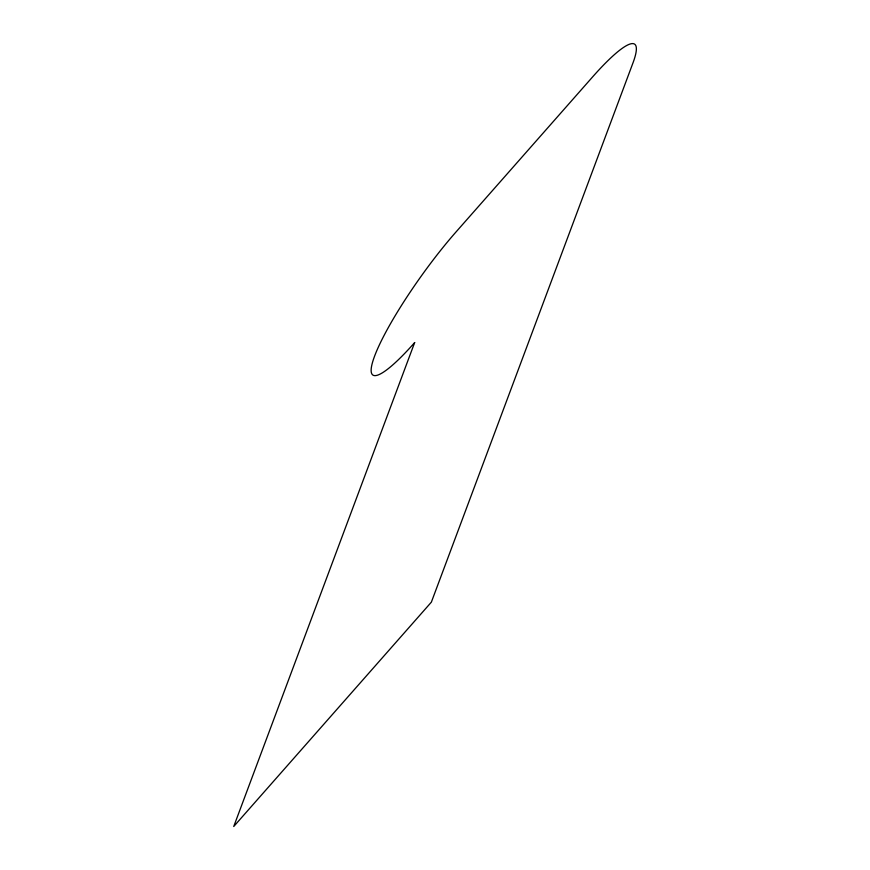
<?xml version="1.0" encoding="UTF-8"?>
<svg xmlns="http://www.w3.org/2000/svg" width="870" height="870" viewBox="0 0 870 870"><rect width="100%" height="100%" fill="white"/><g stroke="black" fill="none" stroke-linecap="round" stroke-linejoin="round"><path stroke-width="1.3" d="M414.664 342.573L233.736 826.5L431.368 602.138L632.979 62.901A107.836 17.955 -54.5 0 0 592.851 76.636L456.021 231.953A107.836 17.955 -54.5 0 0 374.535 356.298A107.836 17.955 -54.5 0 0 414.664 342.573"/></g></svg>
